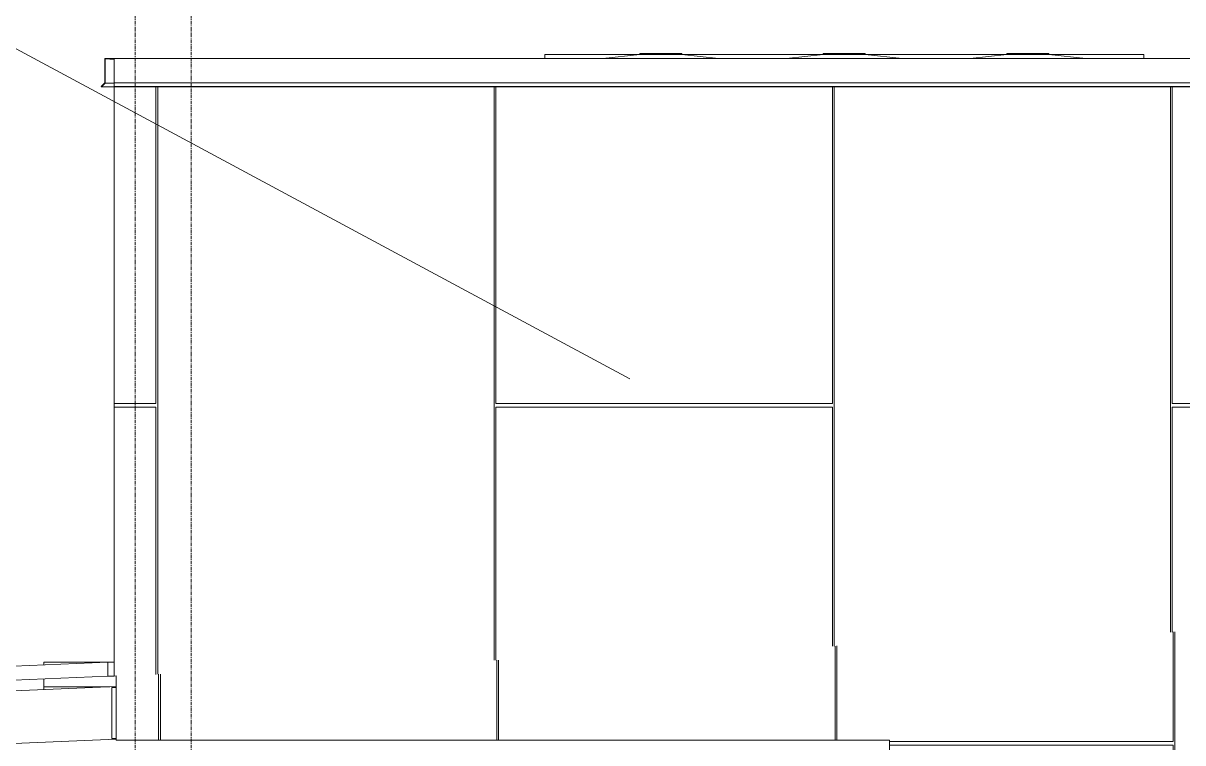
# Model space of a CAD drawing. Header units: inches. Extents: x 20207 to 40520, y -355 to 835.
# Drawn here: x 31381.5 to 31547, y 145.9 to 248.5 of the extents above; entities that cross this region are included whole.
import ezdxf

# ---------------------------------------------------------------- set-up
doc = ezdxf.new("R2010")
doc.units = ezdxf.units.IN
doc.header["$MEASUREMENT"] = 0
doc.linetypes.add('Grid Line 1_2_', pattern=[0.875, 0.5, -0.125, 0.125, -0.125])
for name, color, linetype, lineweight in [('A-ANNO-KEYN', 231, 'Continuous', 9), ('A-ROOF', 132, 'Continuous', 13), ('A-WALL', 113, 'Continuous', 13), ('A-WALL-PATT', 111, 'Continuous', 13), ('I-WALL', 2, 'Continuous', 13), ('M-EQPM', 50, 'Continuous', 13), ('S-BEAM', 12, 'Continuous', 13), ('S-GRID', 1, 'Continuous', 9)]:
    doc.layers.add(name, color=color, linetype=linetype, lineweight=lineweight)

# ---------------------------------------------------------------- blocks, each defined once
blk = doc.blocks.new('Dimension Lumber - 5_5 x 7_5 Glulam-1730133-Elevation - East')
at = {"layer": 'S-BEAM'}
for p, q in [((-22879.29, 150.51), (-22797.99, 153.89)), ((-22878.98, 143.01), (-22879.29, 150.51)), ((-22878.98, 143.01), (-22797.99, 146.39))]:
    blk.add_line(p, q, dxfattribs=at)
blk = doc.blocks.new('HSS-Hollow Structural Section - HSS1-1_2X1-1_2X1_8 - Obsolete-1396620-Elevation - East')
at = {"layer": 'S-BEAM'}
for p, q in [((-22808.3, 154.14), (-22808.3, 154.97)), ((-22808.3, 153.9), (-22808.3, 154.14)), ((-22808.3, 153.86), (-22808.3, 153.9)), ((-22808.3, 153.86), (-22798.89, 153.86))]:
    blk.add_line(p, q, dxfattribs=at)
blk = doc.blocks.new('HSS-Hollow Structural Section - HSS1-1_2X1-1_2X1_8 - Obsolete-V34-Elevation - East')
at = {"layer": 'S-BEAM'}
blk.add_line((-22808.3, 153.46), (-22808.3, 153.86), dxfattribs=at)
blk = doc.blocks.new('AHU-Rooftop-Carrier 48TC 15-28 ton - TC017-1749339-Elevation - East')
at = {"layer": 'M-EQPM'}
for p, q in [((-22736.83, 244.08), (-22736.83, 243.5)), ((-22723.3, 244.08), (-22736.83, 244.08)), ((-22723.3, 244.08), (-22728.56, 243.5)), ((-22717.3, 244.21), (-22723.3, 244.21)), ((-22723.3, 244.21), (-22723.3, 244.08)), ((-22717.3, 244.08), (-22723.3, 244.08)), ((-22717.3, 244.08), (-22717.3, 244.21)), ((-22712.05, 243.5), (-22717.3, 244.08)), ((-22697.12, 244.08), (-22717.3, 244.08)), ((-22697.12, 244.08), (-22702.37, 243.5)), ((-22691.12, 244.21), (-22697.12, 244.21)), ((-22697.12, 244.21), (-22697.12, 244.08)), ((-22691.12, 244.08), (-22697.12, 244.08)), ((-22691.12, 244.08), (-22691.12, 244.21)), ((-22685.86, 243.5), (-22691.12, 244.08)), ((-22670.93, 244.08), (-22691.12, 244.08)), ((-22670.93, 244.08), (-22676.18, 243.5)), ((-22664.93, 244.21), (-22670.93, 244.21)), ((-22670.93, 244.21), (-22670.93, 244.08)), ((-22664.93, 244.08), (-22670.93, 244.08)), ((-22664.93, 244.08), (-22664.93, 244.21)), ((-22659.68, 243.5), (-22664.93, 244.08)), ((-22651.4, 244.08), (-22664.93, 244.08)), ((-22651.4, 243.5), (-22651.4, 244.08))]:
    blk.add_line(p, q, dxfattribs=at)

msp = doc.modelspace()

# ---------------------------------------------------------------- hatches: boundary and pattern name
at = {"layer": 'A-WALL-PATT', "lineweight": 9}
h = msp.add_hatch(dxfattribs=at)
h.set_pattern_fill('FP_29', color=8, style=0, pattern_type=2)
h.set_pattern_definition([(0, (-22398.18, 1.12), (-193, 193), [48, -145]), (90, (-22398.18, 1.12), (-193, 1e-14), [96, -97]), (180, (-22350.18, 97.12), (-193, 193), [48, -145]), (90, (-22350.18, 1.12), (-193, 1e-14), [96, -97]), (180, (-22350.18, 97.62), (-193, 193), [48, -145]), (90, (-22350.18, 97.62), (-193, 1e-14), [96, -97]), (0, (-22398.18, 193.62), (-193, 193), [48, -145]), (90, (-22398.18, 97.62), (-193, 1e-14), [96, -97]), (0, (-22349.93, 48.88), (-193, 193), [48, -145]), (90, (-22349.93, 0.75), (-193, 1e-14), [48.125, -144.875]), (90, (-22301.93, 0.75), (-193, 1e-14), [48.125, -144.875]), (0, (-22349.93, 145.38), (-193, 193), [48, -145]), (90, (-22349.93, 49.38), (-193, 1e-14), [96, -97]), (180, (-22301.93, 49.38), (-193, 193), [48, -145]), (90, (-22301.93, 49.38), (-193, 1e-14), [96, -97]), (90, (-22349.93, 145.88), (-193, 1e-14), [48, -145]), (180, (-22301.93, 145.88), (-193, 193), [48, -145]), (90, (-22301.93, 145.88), (-193, 1e-14), [48, -145]), (0, (-22301.68, 1.12), (-193, 193), [48, -145]), (90, (-22301.68, 1.12), (-193, 1e-14), [96, -97]), (180, (-22253.68, 97.12), (-193, 193), [48, -145]), (90, (-22253.68, 1.12), (-193, 1e-14), [96, -97]), (180, (-22253.68, 97.62), (-193, 193), [48, -145]), (90, (-22253.68, 97.62), (-193, 1e-14), [96, -97]), (0, (-22301.68, 193.62), (-193, 193), [48, -145]), (90, (-22301.68, 97.62), (-193, 1e-14), [96, -97]), (0, (-22253.43, 48.88), (-193, 193), [48, -145]), (90, (-22253.43, 0.75), (-193, 1e-14), [48.125, -144.875]), (90, (-22205.43, 0.75), (-193, 1e-14), [48.125, -144.875]), (0, (-22253.43, 145.38), (-193, 193), [48, -145]), (90, (-22253.43, 49.38), (-193, 1e-14), [96, -97]), (180, (-22205.43, 49.38), (-193, 193), [48, -145]), (90, (-22205.43, 49.38), (-193, 1e-14), [96, -97]), (90, (-22253.43, 145.88), (-193, 1e-14), [48, -145]), (180, (-22205.43, 145.88), (-193, 193), [48, -145]), (90, (-22205.43, 145.88), (-193, 1e-14), [48, -145])])
h.paths.add_polyline_path([(31394.49, 155.38), (31819.86, 173.11), (31819.86, 239.46), (31394.49, 239.46), (31394.49, 232.69)], flags=0)
h = msp.add_hatch(dxfattribs=at)
h.set_pattern_fill('FP_35', color=8, style=0, pattern_type=2)
h.set_pattern_definition([(0, (-22397.8, 1.12), (-193, 193), [48, -145]), (90, (-22397.8, 1.12), (-193, 1e-14), [96, -97]), (180, (-22349.8, 97.12), (-193, 193), [48, -145]), (90, (-22349.8, 1.12), (-193, 1e-14), [96, -97]), (180, (-22349.8, 97.62), (-193, 193), [48, -145]), (90, (-22349.8, 97.62), (-193, 1e-14), [96, -97]), (0, (-22397.8, 193.62), (-193, 193), [48, -145]), (90, (-22397.8, 97.62), (-193, 1e-14), [96, -97]), (0, (-22349.55, 48.88), (-193, 193), [48, -145]), (90, (-22349.55, 0.75), (-193, 1e-14), [48.125, -144.875]), (90, (-22301.55, 0.75), (-193, 1e-14), [48.125, -144.875]), (0, (-22349.55, 145.38), (-193, 193), [48, -145]), (90, (-22349.55, 49.38), (-193, 1e-14), [96, -97]), (180, (-22301.55, 49.38), (-193, 193), [48, -145]), (90, (-22301.55, 49.38), (-193, 1e-14), [96, -97]), (90, (-22349.55, 145.88), (-193, 1e-14), [48, -145]), (180, (-22301.55, 145.88), (-193, 193), [48, -145]), (90, (-22301.55, 145.88), (-193, 1e-14), [48, -145]), (0, (-22301.3, 1.12), (-193, 193), [48, -145]), (90, (-22301.3, 1.12), (-193, 1e-14), [96, -97]), (180, (-22253.3, 97.12), (-193, 193), [48, -145]), (90, (-22253.3, 1.12), (-193, 1e-14), [96, -97]), (180, (-22253.3, 97.62), (-193, 193), [48, -145]), (90, (-22253.3, 97.62), (-193, 1e-14), [96, -97]), (0, (-22301.3, 193.62), (-193, 193), [48, -145]), (90, (-22301.3, 97.62), (-193, 1e-14), [96, -97]), (0, (-22253.05, 48.88), (-193, 193), [48, -145]), (90, (-22253.05, 0.75), (-193, 1e-14), [48.125, -144.875]), (90, (-22205.05, 0.75), (-193, 1e-14), [48.125, -144.875]), (0, (-22253.05, 145.38), (-193, 193), [48, -145]), (90, (-22253.05, 49.38), (-193, 1e-14), [96, -97]), (180, (-22205.05, 49.38), (-193, 193), [48, -145]), (90, (-22205.05, 49.38), (-193, 1e-14), [96, -97]), (90, (-22253.05, 145.88), (-193, 1e-14), [48, -145]), (180, (-22205.05, 145.88), (-193, 193), [48, -145]), (90, (-22205.05, 145.88), (-193, 1e-14), [48, -145])])
h.paths.add_polyline_path([(31764.66, 0), (31820.24, 0), (31820.24, 173.12), (31394.8, 155.4), (31394.8, 146.23), (31505.11, 146.23), (31505.11, 0), (31740.99, 0)], flags=0)

# ---------------------------------------------------------------- linework, layer by layer
at = {"layer": 'A-ANNO-KEYN', "color": 153}
msp.add_line((31468.1, 197.8), (31235.02, 323.11), dxfattribs=at)
at = {"layer": 'A-ROOF'}
for p, q in [((31393.61, 157.35), (31312.44, 153.97)), ((31384.49, 157.35), (31393.74, 157.35)), ((31384.49, 157.35), (31384.49, 156.97)), ((31393.61, 157.35), (31394.49, 157.38)), ((31393.61, 155.35), (31393.61, 157.35)), ((31312.44, 151.96), (31393.61, 155.35)), ((31394.49, 155.38), (31393.61, 155.35))]:
    msp.add_line(p, q, dxfattribs=at)
at = {"layer": 'A-WALL'}
for p, q in [((31394.49, 243.43), (31393.17, 243.5)), ((31393.17, 243.5), (31393.17, 240)), ((31393.17, 243.5), (31819.86, 243.5)), ((31393.24, 239.97), (31393.24, 243.43)), ((31393.24, 243.43), (31394.49, 243.37)), ((31394.49, 243.5), (31394.49, 155.38)), ((31393.17, 240), (31392.67, 239.5)), ((31392.72, 239.46), (31393.24, 239.97)), ((31394.49, 239.97), (31393.24, 239.97)), ((31819.86, 240), (31394.49, 240)), ((31392.67, 239.5), (31392.72, 239.46)), ((31392.72, 239.46), (31819.86, 239.46)), ((31394.49, 239.5), (31819.86, 239.5)), ((31394.49, 155.38), (31394.8, 155.4)), ((31394.8, 155.4), (31394.8, 146.23)), ((31394.8, 146.23), (31505.11, 146.23)), ((31505.11, 146.23), (31505.11, 0))]:
    msp.add_line(p, q, dxfattribs=at)
at = {"layer": 'I-WALL'}
for p, q in [((31394.17, 146.5), (31394.17, 153.75)), ((31394.17, 153.75), (31394.8, 153.75)), ((31394.8, 146.5), (31394.17, 146.5))]:
    msp.add_line(p, q, dxfattribs=at)
at = {"layer": 'S-GRID', "linetype": 'Grid Line 1_2_'}
for p, q in [((31397.49, -273.16), (31397.49, 738.66)), ((31397.49, -273.16), (31397.49, 738.66)), ((31405.49, -273.16), (31405.49, 738.66)), ((31405.49, -273.16), (31405.49, 738.66))]:
    msp.add_line(p, q, dxfattribs=at)

# ---------------------------------------------------------------- block references
at = {"layer": 'M-EQPM'}
msp.add_blockref('AHU-Rooftop-Carrier 48TC 15-28 ton - TC017-1749339-Elevation - East', (54192.79, 0), dxfattribs=at)
at = {"layer": 'S-BEAM'}
for name in ['Dimension Lumber - 5_5 x 7_5 Glulam-1730133-Elevation - East', 'HSS-Hollow Structural Section - HSS1-1_2X1-1_2X1_8 - Obsolete-1396620-Elevation - East', 'HSS-Hollow Structural Section - HSS1-1_2X1-1_2X1_8 - Obsolete-V34-Elevation - East']:
    msp.add_blockref(name, (54192.79, 0), dxfattribs=at)

doc.saveas('drawing.dxf')
